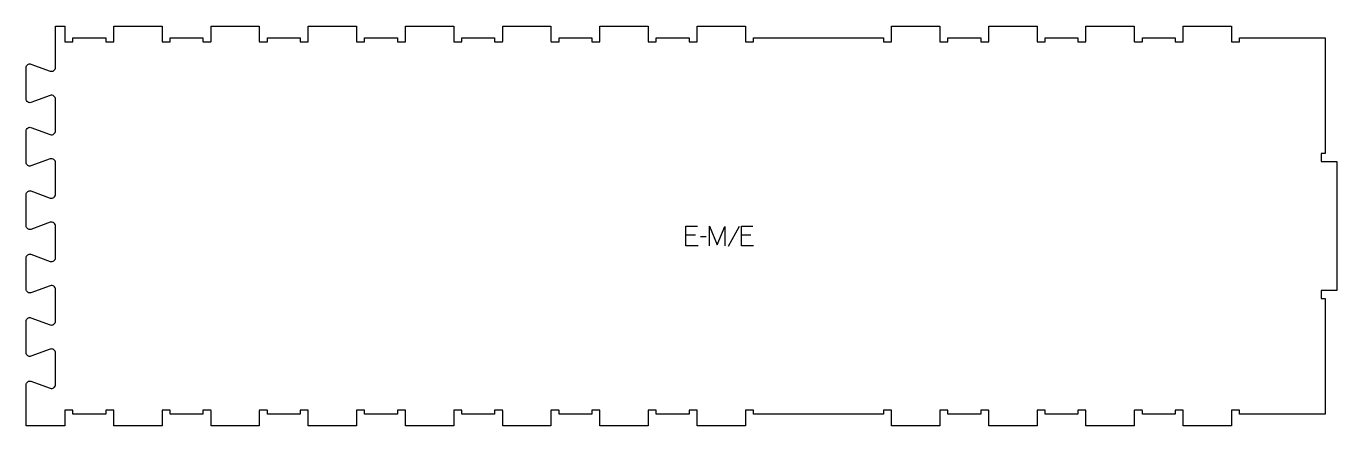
# Model space of a CAD drawing. Extents: x -1014 to 1008, y -308 to 309.
import ezdxf

# ---------------------------------------------------------------- set-up
doc = ezdxf.new("R2010")
doc.units = 0
doc.layers.add('1_ANYTOOL_1MMDEEP_LABELS_S', color=2, linetype='CONTINUOUS')
doc.layers.add('4_ANYTOOL_CUTTHROUGH_OUTSI', color=5, linetype='CONTINUOUS')

msp = doc.modelspace()

# ---------------------------------------------------------------- linework, layer by layer
at = {"layer": '1_ANYTOOL_1MMDEEP_LABELS_S'}
for p, q in [((18.1, -13.9), (3.4, -13.9)), ((34.6, -16.1), (25.8, -16.2)), ((85.6, -0.5), (68.4, -31.2)), ((103.7, -13.9), (89, -13.9))]:
    msp.add_line(p, q, dxfattribs=at)
for points in [[(22.4, -30), (3.4, -30), (3.4, 0), (21.2, 0)], [(39.7, -30), (39.7, 0), (51.7, -28.4), (63.7, -0.1), (63.7, -30)], [(107.9, -30), (89, -30), (89, 0), (106.8, 0)]]:
    msp.add_lwpolyline(points, dxfattribs=at)
at = {"layer": '4_ANYTOOL_CUTTHROUGH_OUTSI'}
msp.add_lwpolyline([(-879.3, -308.3), (-879.3, -284.6, 0.414214), (-879.6, -284.3), (-891.6, -284.3, 0.414214), (-891.8, -284.6), (-891.8, -290.3), (-942.3, -290.3), (-942.3, -284.6, 0.414214), (-942.6, -284.3), (-954.6, -284.3, 0.414214), (-954.8, -284.6), (-954.8, -308.3), (-1014.5, -308.3), (-1014.5, -244.8, -0.501977), (-1007.1, -239.3), (-977.3, -250.3), (-977.3, -250.3, 0.502397), (-969.2, -244.3), (-969.2, -195.8, 0.502391), (-977.3, -189.8), (-977.3, -189.8), (-1007.1, -200.8, -0.501976), (-1014.5, -195.3), (-1014.5, -146.8, -0.501977), (-1007.1, -141.3), (-977.3, -152.3), (-977.3, -152.3, 0.502397), (-969.2, -146.3), (-969.2, -97.8, 0.502391), (-977.3, -91.8), (-977.3, -91.8), (-1007.1, -102.8, -0.501976), (-1014.5, -97.3), (-1014.5, -48.8, -0.501977), (-1007.1, -43.3), (-977.3, -54.3), (-977.3, -54.3, 0.502397), (-969.2, -48.3), (-969.2, 0.2, 0.502391), (-977.3, 6.2), (-977.3, 6.2), (-1007.1, -4.8, -0.501976), (-1014.5, 0.7), (-1014.5, 49.2, -0.501977), (-1007.1, 54.7), (-977.3, 43.7), (-977.3, 43.7, 0.502397), (-969.2, 49.7), (-969.2, 98.2, 0.502391), (-977.3, 104.2), (-977.3, 104.2), (-1007.1, 93.2, -0.501976), (-1014.5, 98.7), (-1014.5, 147.2, -0.501977), (-1007.1, 152.7), (-977.3, 141.7), (-977.3, 141.7, 0.502397), (-969.2, 147.7), (-969.2, 196.2, 0.502391), (-977.3, 202.2), (-977.3, 202.2), (-1007.1, 191.2, -0.501976), (-1014.5, 196.7), (-1014.5, 245.2, -0.501977), (-1007.1, 250.7), (-977.3, 239.7), (-977.3, 239.7, 0.502397), (-969.2, 245.7), (-969.2, 309.2), (-954.8, 309.2), (-954.8, 285.4, 0.414214), (-954.6, 285.2), (-942.6, 285.2, 0.414214), (-942.3, 285.4), (-942.3, 291.2), (-891.8, 291.2), (-891.8, 285.4, 0.414214), (-891.6, 285.2), (-879.6, 285.2, 0.414214), (-879.3, 285.4), (-879.3, 309.2), (-804.8, 309.2), (-804.8, 285.4, 0.414214), (-804.6, 285.2), (-792.6, 285.2, 0.414214), (-792.3, 285.4), (-792.3, 291.2), (-741.8, 291.2), (-741.8, 285.4, 0.414214), (-741.6, 285.2), (-729.6, 285.2, 0.414214), (-729.3, 285.4), (-729.3, 309.2), (-654.8, 309.2), (-654.8, 285.4, 0.414214), (-654.6, 285.2), (-642.6, 285.2, 0.414214), (-642.3, 285.4), (-642.3, 291.2), (-591.8, 291.2), (-591.8, 285.4, 0.414214), (-591.6, 285.2), (-579.6, 285.2, 0.414214), (-579.3, 285.4), (-579.3, 309.2), (-504.8, 309.2), (-504.8, 285.4, 0.414214), (-504.6, 285.2), (-492.6, 285.2, 0.414214), (-492.3, 285.4), (-492.3, 291.2), (-441.8, 291.2), (-441.8, 285.4, 0.414214), (-441.6, 285.2), (-429.6, 285.2, 0.414214), (-429.3, 285.4), (-429.3, 309.2), (-354.8, 309.2), (-354.8, 285.4, 0.414214), (-354.6, 285.2), (-342.6, 285.2, 0.414214), (-342.3, 285.4), (-342.3, 291.2), (-291.8, 291.2), (-291.8, 285.4, 0.414214), (-291.6, 285.2), (-279.6, 285.2, 0.414214), (-279.3, 285.4), (-279.3, 309.2), (-204.8, 309.2), (-204.8, 285.4, 0.414214), (-204.6, 285.2), (-192.6, 285.2, 0.414214), (-192.3, 285.4), (-192.3, 291.2), (-141.8, 291.2), (-141.8, 285.4, 0.414214), (-141.6, 285.2), (-129.6, 285.2, 0.414214), (-129.3, 285.4), (-129.3, 309.2), (-54.8, 309.2), (-54.8, 285.4, 0.414214), (-54.6, 285.2), (-42.6, 285.2, 0.414214), (-42.3, 285.4), (-42.3, 291.2), (8.2, 291.2), (8.2, 285.4, 0.414214), (8.4, 285.2), (20.4, 285.2, 0.414214), (20.7, 285.4), (20.7, 309.2), (95.2, 309.2), (95.2, 285.4, 0.414214), (95.4, 285.2), (107.4, 285.2, 0.414214), (107.7, 285.4), (107.7, 291.2), (308.2, 291.2), (308.2, 285.4, 0.414214), (308.4, 285.2), (320.4, 285.2, 0.414214), (320.7, 285.4), (320.7, 309.2), (395.2, 309.2), (395.2, 285.4, 0.414214), (395.4, 285.2), (407.4, 285.2, 0.414214), (407.7, 285.4), (407.7, 291.2), (458.2, 291.2), (458.2, 285.4, 0.414214), (458.4, 285.2), (470.4, 285.2, 0.414214), (470.7, 285.4), (470.7, 309.2), (545.2, 309.2), (545.2, 285.4, 0.414214), (545.4, 285.2), (557.4, 285.2, 0.414214), (557.7, 285.4), (557.7, 291.2), (608.2, 291.2), (608.2, 285.4, 0.414214), (608.4, 285.2), (620.4, 285.2, 0.414214), (620.7, 285.4), (620.7, 309.2), (695.2, 309.2), (695.2, 285.4, 0.414214), (695.4, 285.2), (707.4, 285.2, 0.414214), (707.7, 285.4), (707.7, 291.2), (758.2, 291.2), (758.2, 285.4, 0.414214), (758.4, 285.2), (770.4, 285.2, 0.414214), (770.7, 285.4), (770.7, 309.2), (845.2, 309.2), (845.2, 285.4, 0.414214), (845.4, 285.2), (857.4, 285.2, 0.414214), (857.7, 285.4), (857.7, 291.2), (989.7, 291.2), (989.7, 112.7), (983.9, 112.7, 0.414214), (983.7, 112.4), (983.7, 100.4, 0.414214), (983.9, 100.2), (1007.7, 100.2), (1007.7, -99.3), (983.9, -99.3, 0.414214), (983.7, -99.6), (983.7, -111.6, 0.414214), (983.9, -111.8), (989.7, -111.8), (989.7, -290.3), (857.7, -290.3), (857.7, -284.6, 0.414214), (857.4, -284.3), (845.4, -284.3, 0.414214), (845.2, -284.6), (845.2, -308.3), (770.7, -308.3), (770.7, -284.6, 0.414214), (770.4, -284.3), (758.4, -284.3, 0.414214), (758.2, -284.6), (758.2, -290.3), (707.7, -290.3), (707.7, -284.6, 0.414214), (707.4, -284.3), (695.4, -284.3, 0.414214), (695.2, -284.6), (695.2, -308.3), (620.7, -308.3), (620.7, -284.6, 0.414214), (620.4, -284.3), (608.4, -284.3, 0.414214), (608.2, -284.6), (608.2, -290.3), (557.7, -290.3), (557.7, -284.6, 0.414214), (557.4, -284.3), (545.4, -284.3, 0.414214), (545.2, -284.6), (545.2, -308.3), (470.7, -308.3), (470.7, -284.6, 0.414214), (470.4, -284.3), (458.4, -284.3, 0.414214), (458.2, -284.6), (458.2, -290.3), (407.7, -290.3), (407.7, -284.6, 0.414214), (407.4, -284.3), (395.4, -284.3, 0.414214), (395.2, -284.6), (395.2, -308.3), (320.7, -308.3), (320.7, -284.6, 0.414214), (320.4, -284.3), (308.4, -284.3, 0.414214), (308.2, -284.6), (308.2, -290.3), (107.7, -290.3), (107.7, -284.6, 0.414214), (107.4, -284.3), (95.4, -284.3, 0.414214), (95.2, -284.6), (95.2, -308.3), (20.7, -308.3), (20.7, -284.6, 0.414214), (20.4, -284.3), (8.4, -284.3, 0.414214), (8.2, -284.6), (8.2, -290.3), (-42.3, -290.3), (-42.3, -284.6, 0.414214), (-42.6, -284.3), (-54.6, -284.3, 0.414214), (-54.8, -284.6), (-54.8, -308.3), (-129.3, -308.3), (-129.3, -284.6, 0.414214), (-129.6, -284.3), (-141.6, -284.3, 0.414214), (-141.8, -284.6), (-141.8, -290.3), (-192.3, -290.3), (-192.3, -284.6, 0.414214), (-192.6, -284.3), (-204.6, -284.3, 0.414214), (-204.8, -284.6), (-204.8, -308.3), (-279.3, -308.3), (-279.3, -284.6, 0.414214), (-279.6, -284.3), (-291.6, -284.3, 0.414214), (-291.8, -284.6), (-291.8, -290.3), (-342.3, -290.3), (-342.3, -284.6, 0.414214), (-342.6, -284.3), (-354.6, -284.3, 0.414214), (-354.8, -284.6), (-354.8, -308.3), (-429.3, -308.3), (-429.3, -284.6, 0.414214), (-429.6, -284.3), (-441.6, -284.3, 0.414214), (-441.8, -284.6), (-441.8, -290.3), (-492.3, -290.3), (-492.3, -284.6, 0.414214), (-492.6, -284.3), (-504.6, -284.3, 0.414214), (-504.8, -284.6), (-504.8, -308.3), (-579.3, -308.3), (-579.3, -284.6, 0.414214), (-579.6, -284.3), (-591.6, -284.3, 0.414214), (-591.8, -284.6), (-591.8, -290.3), (-642.3, -290.3), (-642.3, -284.6, 0.414214), (-642.6, -284.3), (-654.6, -284.3, 0.414214), (-654.8, -284.6), (-654.8, -308.3), (-729.3, -308.3), (-729.3, -284.6, 0.414214), (-729.6, -284.3), (-741.6, -284.3, 0.414214), (-741.8, -284.6), (-741.8, -290.3), (-792.3, -290.3), (-792.3, -284.6, 0.414214), (-792.6, -284.3), (-804.6, -284.3, 0.414214), (-804.8, -284.6), (-804.8, -308.3)], format="xyb", close=True, dxfattribs=at)

doc.saveas('drawing.dxf')
